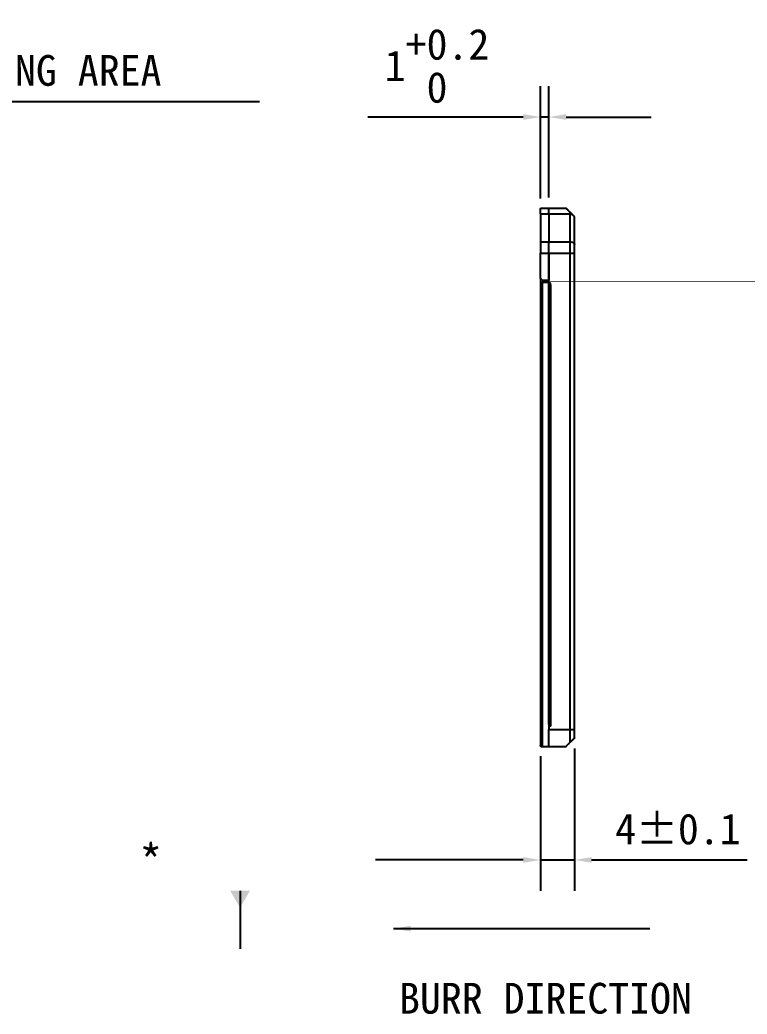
# Model space of a CAD drawing. Header units: millimetres. Extents: x -2825 to 408, y 0 to 11235.
# Drawn here: x 113.3 to 198.4, y 5407.7 to 5524.1 of the extents above; entities that cross this region are included whole.
import ezdxf

# ---------------------------------------------------------------- set-up
doc = ezdxf.new("R2010")
doc.units = ezdxf.units.MM
doc.layers.add('1', color=7, linetype='Continuous')
doc.dimstyles.get("Standard").update_dxf_attribs({"dimscale": 20, "dimtxt": 0.18, "dimasz": 0.1, "dimexe": 0.18, "dimexo": 0.0625, "dimgap": 0.09, "dimtad": 1, "dimdec": 4, "dimzin": 0, "dimdsep": 46, "dimtxsty": 'Standard', "dimcen": 0, "dimadec": 0, "dimazin": 0, "dimtfac": 1, "dimtdec": 4, "dimtmove": 0, "dimatfit": 2, "dimfxl": 0, "dimtolj": 1, "dimtzin": 0, "dimarcsym": 0})

# ---------------------------------------------------------------- blocks, each defined once
blk = doc.blocks.new('*D12')
at = {"color": 0, "lineweight": -2}
for p, q in [((174.23, 5437.85), (174.23, 5422.11)), ((178.23, 5438.75), (178.23, 5422.11)), ((172.23, 5425.71), (170.23, 5425.71)), ((174.23, 5425.71), (178.23, 5425.71)), ((180.23, 5425.71), (198.43, 5425.71))]:
    blk.add_line(p, q, dxfattribs=at)
at = {"color": 0}
for points in [[(172.23, 5426.04), (172.23, 5425.38), (174.23, 5425.71)], [(180.23, 5426.04), (180.23, 5425.38), (178.23, 5425.71)]]:
    blk.add_solid(points, dxfattribs=at)
at = {"layer": 'Defpoints', "color": 0}
for p in [(174.23, 5439.1), (178.23, 5440), (178.23, 5425.71)]:
    blk.add_point(p, dxfattribs=at)
at = {"color": 0, "insert": (190.33, 5429.31), "char_height": 3.6, "attachment_point": 5}
blk.add_mtext('\\A1;4±0.1', dxfattribs=at)
blk = doc.blocks.new('*D20')
at = {"color": 0, "lineweight": -2}
for p, q in [((174.23, 5503.15), (174.23, 5516.28)), ((175.23, 5503.25), (175.23, 5516.28)), ((172.23, 5512.68), (154.03, 5512.68)), ((175.23, 5512.68), (174.23, 5512.68)), ((177.23, 5512.68), (179.23, 5512.68))]:
    blk.add_line(p, q, dxfattribs=at)
at = {"color": 0}
for points in [[(172.23, 5513.02), (172.23, 5512.35), (174.23, 5512.68)], [(177.23, 5513.02), (177.23, 5512.35), (175.23, 5512.68)]]:
    blk.add_solid(points, dxfattribs=at)
at = {"layer": 'Defpoints', "color": 0}
for p in [(175.23, 5512.68), (174.23, 5501.9), (175.23, 5502)]:
    blk.add_point(p, dxfattribs=at)
at = {"color": 0, "insert": (162.13, 5518.68), "char_height": 3.6, "attachment_point": 5}
blk.add_mtext('\\A1;1\\S+0.2^  0;', dxfattribs=at)

msp = doc.modelspace()

# ---------------------------------------------------------------- linework, layer by layer
for p, q in [((179.23, 5512.68), (187.19, 5512.68)), ((174.23, 5501.33), (174.23, 5501.9)), ((170.23, 5425.71), (154.93, 5425.71))]:
    msp.add_line(p, q)
at = {"layer": '1', "color": 7, "linetype": 'Continuous'}
for points, degree, knots in [([(174.23, 5501.9), (174.23, 5501.91), (174.23, 5501.91), (174.23, 5501.92), (174.24, 5501.93), (174.24, 5501.94), (174.24, 5501.95), (174.25, 5501.96), (174.27, 5501.98), (174.28, 5501.99), (174.3, 5502), (174.32, 5502), (174.33, 5502), (174.33, 5502)], 3, [0, 0, 0, 0, 0.041657, 0.083306, 0.124957, 0.187449, 0.249967, 0.375069, 0.500207, 0.62528, 0.750241, 0.875097, 1, 1, 1, 1]), ([(175.23, 5501.33), (175.23, 5501.44), (175.23, 5501.53), (175.23, 5501.7), (175.23, 5501.77), (175.23, 5501.89), (175.23, 5501.93), (175.23, 5501.99), (175.23, 5502), (175.23, 5502)], 3, [0, 0, 0, 0, 0.25, 0.25, 0.5, 0.5, 0.75, 0.75, 1, 1, 1, 1]), ([(175.23, 5501.33), (175.23, 5501.43), (175.23, 5501.53), (175.23, 5501.61), (175.23, 5501.8), (175.23, 5501.93), (175.23, 5501.98), (175.23, 5502), (175.23, 5502)], 5, [0, 0, 0, 0, 0, 0, 0.400002, 0.400002, 0.400002, 1, 1, 1, 1, 1, 1]), ([(177.93, 5501.3), (177.93, 5501.31), (177.92, 5501.31), (177.92, 5501.32), (177.91, 5501.32), (177.9, 5501.33), (177.89, 5501.34), (177.87, 5501.36), (177.85, 5501.38), (177.83, 5501.41), (177.81, 5501.43), (177.79, 5501.45), (177.78, 5501.46), (177.76, 5501.47), (177.75, 5501.49), (177.74, 5501.5), (177.73, 5501.5)], 3, [0, 0, 0, 0, 0.030937, 0.061898, 0.092885, 0.123897, 0.185993, 0.248185, 0.372824, 0.497786, 0.62302, 0.685731, 0.748493, 0.832248, 0.916085, 1, 1, 1, 1]), ([(177.73, 5501.33), (177.77, 5501.33), (177.8, 5501.33), (177.87, 5501.32), (177.9, 5501.31), (177.93, 5501.3)], 3, [0, 0, 0, 0, 0.5, 0.5, 1, 1, 1, 1]), ([(178.23, 5501), (178.23, 5501), (178.23, 5501), (178.23, 5501), (178.23, 5501), (178.23, 5501.01), (178.23, 5501.01), (178.23, 5501.01), (178.22, 5501.01), (178.21, 5501.02), (178.2, 5501.03), (178.19, 5501.05), (178.16, 5501.07), (178.14, 5501.1), (178.11, 5501.12), (178.08, 5501.15), (178.05, 5501.18), (178.03, 5501.21), (178.01, 5501.23), (177.99, 5501.25), (177.97, 5501.26), (177.96, 5501.28), (177.94, 5501.29), (177.94, 5501.3), (177.93, 5501.3)], 3, [0, 0, 0, 0, 0.019871, 0.039745, 0.059622, 0.079507, 0.099403, 0.149188, 0.198995, 0.248789, 0.298523, 0.397688, 0.462625, 0.52811, 0.593592, 0.658533, 0.74351, 0.786334, 0.82928, 0.872212, 0.91501, 0.943418, 0.971737, 1, 1, 1, 1]), ([(174.23, 5498.07), (174.23, 5497.98), (174.23, 5497.88), (174.23, 5497.68), (174.23, 5497.57), (174.23, 5497.34), (174.23, 5497.22), (174.23, 5496.98), (174.23, 5496.86), (174.23, 5496.74)], 3, [0, 0, 0, 0, 0.25, 0.25, 0.5, 0.5, 0.75, 0.75, 1, 1, 1, 1]), ([(175.23, 5496.74), (175.23, 5496.86), (175.23, 5496.98), (175.23, 5497.22), (175.23, 5497.34), (175.23, 5497.57), (175.23, 5497.68), (175.23, 5497.88), (175.23, 5497.98), (175.23, 5498.07)], 3, [0, 0, 0, 0, 0.25, 0.25, 0.5, 0.5, 0.75, 0.75, 1, 1, 1, 1]), ([(175.23, 5496.74), (175.23, 5496.8), (175.23, 5496.86), (175.23, 5496.92), (175.23, 5497.21), (175.23, 5497.49), (175.23, 5497.7), (175.23, 5497.9), (175.23, 5498.07)], 5, [0, 0, 0, 0, 0, 0, 0.199933, 0.199933, 0.199933, 1, 1, 1, 1, 1, 1]), ([(177.73, 5498.07), (177.77, 5498.07), (177.8, 5498.07), (177.86, 5498.06), (177.89, 5498.05), (177.95, 5498.04), (177.98, 5498.03), (178.04, 5498), (178.06, 5497.99), (178.11, 5497.96), (178.13, 5497.94), (178.17, 5497.91), (178.18, 5497.89), (178.21, 5497.85), (178.22, 5497.83), (178.23, 5497.78), (178.23, 5497.76), (178.23, 5497.74)], 3, [0, 0, 0, 0, 0.125, 0.125, 0.25, 0.25, 0.375, 0.375, 0.5, 0.5, 0.625, 0.625, 0.75, 0.75, 0.875, 0.875, 1, 1, 1, 1]), ([(177.73, 5496.74), (177.73, 5496.86), (177.73, 5496.98), (177.73, 5497.22), (177.73, 5497.34), (177.73, 5497.57), (177.73, 5497.68), (177.73, 5497.88), (177.73, 5497.98), (177.73, 5498.07)], 3, [0, 0, 0, 0, 0.25, 0.25, 0.5, 0.5, 0.75, 0.75, 1, 1, 1, 1]), ([(178.23, 5496.74), (178.23, 5496.83), (178.23, 5496.92), (178.23, 5497.1), (178.23, 5497.19), (178.23, 5497.36), (178.23, 5497.44), (178.23, 5497.6), (178.23, 5497.67), (178.23, 5497.74)], 3, [0, 0, 0, 0, 0.25, 0.25, 0.5, 0.5, 0.75, 0.75, 1, 1, 1, 1]), ([(177.73, 5496.74), (177.77, 5496.74), (177.8, 5496.74), (177.86, 5496.74), (177.89, 5496.74), (177.95, 5496.74), (177.98, 5496.74), (178.04, 5496.74), (178.06, 5496.74), (178.11, 5496.74), (178.13, 5496.74), (178.17, 5496.74), (178.18, 5496.74), (178.21, 5496.74), (178.22, 5496.74), (178.23, 5496.74), (178.23, 5496.74), (178.23, 5496.74)], 3, [0, 0, 0, 0, 0.125126, 0.125126, 0.250251, 0.250251, 0.375377, 0.375377, 0.500503, 0.500503, 0.625628, 0.625628, 0.750754, 0.750754, 0.87588, 0.87588, 1, 1, 1, 1]), ([(174.23, 5493.8), (174.23, 5493.8), (174.23, 5493.8), (174.23, 5493.79), (174.23, 5493.78), (174.23, 5493.75), (174.23, 5493.74), (174.23, 5493.7), (174.23, 5493.68), (174.23, 5493.63), (174.23, 5493.61), (174.23, 5493.55), (174.23, 5493.52), (174.23, 5493.46), (174.23, 5493.43), (174.23, 5493.37), (174.23, 5493.34), (174.23, 5493.3)], 3, [0, 0, 0, 0, 0.125, 0.125, 0.25, 0.25, 0.375, 0.375, 0.5, 0.5, 0.625, 0.625, 0.75, 0.75, 0.875, 0.875, 1, 1, 1, 1]), ([(175.23, 5493.05), (175.23, 5493.08), (175.23, 5493.12), (175.23, 5493.15), (175.23, 5493.21), (175.23, 5493.26), (175.23, 5493.28), (175.23, 5493.31), (175.23, 5493.34), (175.23, 5493.34), (175.23, 5493.35), (175.23, 5493.35)], 5, [0, 0, 0, 0, 0, 0, 0.405725, 0.405725, 0.405725, 0.804634, 0.804634, 0.804634, 1, 1, 1, 1, 1, 1]), ([(175.32, 5493.3), (175.3, 5493.31), (175.29, 5493.32), (175.26, 5493.34), (175.25, 5493.35), (175.23, 5493.35)], 3, [0, 0, 0, 0, 0.5, 0.5, 1, 1, 1, 1]), ([(175.43, 5493.05), (175.43, 5493.06), (175.43, 5493.07), (175.43, 5493.08), (175.43, 5493.1), (175.43, 5493.12), (175.42, 5493.14), (175.41, 5493.18), (175.39, 5493.21), (175.37, 5493.24), (175.36, 5493.26), (175.35, 5493.27), (175.34, 5493.28), (175.33, 5493.29), (175.32, 5493.3), (175.32, 5493.3)], 3, [0, 0, 0, 0, 0.049698, 0.099461, 0.149377, 0.224596, 0.300182, 0.451437, 0.601479, 0.701159, 0.801085, 0.851047, 0.900921, 0.95063, 1, 1, 1, 1]), ([(175.23, 5441.55), (175.23, 5441.55), (175.23, 5441.53), (175.23, 5441.51), (175.23, 5441.49), (175.23, 5441.47), (175.23, 5441.44), (175.23, 5441.4), (175.23, 5441.37), (175.23, 5441.34), (175.23, 5441.31), (175.23, 5441.29), (175.23, 5441.27), (175.23, 5441.26), (175.23, 5441.26), (175.23, 5441.25)], 3, [0, 0, 0, 0, 0.051544, 0.103132, 0.154901, 0.206827, 0.310724, 0.414076, 0.515125, 0.615858, 0.715284, 0.812711, 0.906535, 0.95329, 1, 1, 1, 1]), ([(175.43, 5441.55), (175.43, 5441.52), (175.43, 5441.48), (175.42, 5441.45), (175.4, 5441.4), (175.36, 5441.35), (175.35, 5441.33), (175.33, 5441.32), (175.32, 5441.3)], 5, [0, 0, 0, 0, 0, 0, 0.600486, 0.600486, 0.600486, 1, 1, 1, 1, 1, 1]), ([(177.73, 5441), (177.77, 5441), (177.8, 5441), (177.86, 5441), (177.89, 5441), (177.95, 5441), (177.98, 5441), (178.04, 5441), (178.06, 5441), (178.11, 5441), (178.13, 5441), (178.17, 5441), (178.18, 5441), (178.21, 5441), (178.22, 5441), (178.23, 5441), (178.23, 5441), (178.23, 5441)], 3, [0, 0, 0, 0, 0.125126, 0.125126, 0.250251, 0.250251, 0.375377, 0.375377, 0.500503, 0.500503, 0.625628, 0.625628, 0.750754, 0.750754, 0.87588, 0.87588, 1, 1, 1, 1]), ([(177.73, 5439.5), (177.73, 5439.6), (177.73, 5439.7), (177.73, 5439.93), (177.73, 5440.05), (177.73, 5440.31), (177.73, 5440.44), (177.73, 5440.72), (177.73, 5440.86), (177.73, 5441)], 3, [0, 0, 0, 0, 0.25, 0.25, 0.5, 0.5, 0.75, 0.75, 1, 1, 1, 1]), ([(178.23, 5440), (178.23, 5440.07), (178.23, 5440.14), (178.23, 5440.3), (178.23, 5440.38), (178.23, 5440.55), (178.23, 5440.64), (178.23, 5440.82), (178.23, 5440.91), (178.23, 5441)], 3, [0, 0, 0, 0, 0.25, 0.25, 0.5, 0.5, 0.75, 0.75, 1, 1, 1, 1]), ([(174.33, 5439), (174.33, 5439), (174.32, 5439), (174.31, 5439.01), (174.3, 5439.01), (174.29, 5439.01), (174.28, 5439.02), (174.26, 5439.03), (174.25, 5439.04), (174.24, 5439.06), (174.24, 5439.07), (174.24, 5439.08), (174.23, 5439.09), (174.23, 5439.1), (174.23, 5439.1)], 3, [0, 0, 0, 0, 0.084176, 0.168409, 0.25271, 0.336989, 0.437374, 0.538931, 0.640634, 0.741221, 0.805984, 0.870955, 0.935676, 1, 1, 1, 1]), ([(177.23, 5439), (177.23, 5439), (177.23, 5439), (177.23, 5439.01), (177.24, 5439.01), (177.24, 5439.01), (177.25, 5439.02), (177.27, 5439.04), (177.31, 5439.08), (177.37, 5439.14), (177.45, 5439.22), (177.52, 5439.29), (177.58, 5439.35), (177.63, 5439.4), (177.68, 5439.45), (177.72, 5439.49), (177.73, 5439.5)], 3, [0, 0, 0, 0, 0.031261, 0.062517, 0.09377, 0.125021, 0.187507, 0.24999, 0.374878, 0.499766, 0.624696, 0.749717, 0.812283, 0.874865, 0.937446, 1, 1, 1, 1]), ([(178.23, 5440), (178.23, 5440), (178.23, 5440), (178.22, 5439.99), (178.19, 5439.96), (178.14, 5439.91), (178.12, 5439.89), (178.04, 5439.81), (177.93, 5439.7), (177.86, 5439.63), (177.79, 5439.56), (177.73, 5439.5)], 5, [0, 0, 0, 0, 0, 0, 0.289445, 0.289445, 0.289445, 0.473441, 0.473441, 0.473441, 1, 1, 1, 1, 1, 1])]:
    msp.add_open_spline(points, degree=degree, knots=knots, dxfattribs=at)
for points, degree in [([(174.33, 5502), (175.23, 5502)], 1), ([(175.23, 5502), (177.23, 5502)], 1), ([(177.23, 5502), (177.23, 5502), (177.34, 5501.9), (177.52, 5501.72), (177.73, 5501.5)], 4), ([(174.23, 5501.33), (174.23, 5498.07)], 1), ([(174.23, 5501.33), (174.57, 5501.33), (174.9, 5501.33), (175.23, 5501.33)], 3), ([(175.23, 5501.33), (175.23, 5498.07)], 1), ([(175.23, 5501.33), (175.23, 5498.07)], 1), ([(175.23, 5501.33), (176.07, 5501.33), (176.9, 5501.33), (177.73, 5501.33)], 3), ([(177.73, 5501.33), (177.73, 5501.39), (177.73, 5501.45), (177.73, 5501.5)], 3), ([(177.73, 5498.07), (177.73, 5501.33)], 1), ([(178.23, 5501), (178.23, 5501), (178.23, 5501), (178.23, 5501)], 3), ([(178.23, 5497.74), (178.23, 5498.83), (178.23, 5499.91), (178.23, 5501)], 3), ([(178.23, 5501), (178.23, 5501), (178.23, 5501), (178.23, 5501)], 3), ([(174.23, 5498.07), (175.23, 5498.07)], 1), ([(175.23, 5498.07), (177.73, 5498.07)], 1), ([(174.23, 5493.8), (174.23, 5496.74)], 1), ([(174.23, 5496.74), (174.57, 5496.74), (174.9, 5496.74), (175.23, 5496.74)], 3), ([(175.23, 5493.6), (175.23, 5496.74)], 1), ([(175.23, 5496.74), (175.23, 5493.6)], 1), ([(175.23, 5496.74), (176.07, 5496.74), (176.9, 5496.74), (177.73, 5496.74)], 3), ([(177.73, 5441), (177.73, 5496.74)], 1), ([(178.23, 5441), (178.23, 5459.58), (178.23, 5478.16), (178.23, 5496.74)], 3), ([(174.43, 5493.6), (174.23, 5493.8)], 1), ([(174.23, 5493.3), (174.23, 5439.1)], 1), ([(174.43, 5493.3), (174.23, 5493.3)], 1), ([(174.43, 5493.6), (175.23, 5493.6)], 1), ([(174.43, 5493.3), (174.43, 5439)], 1), ([(175.23, 5493.3), (174.43, 5493.3)], 1), ([(175.23, 5493.35), (175.23, 5493.6)], 1), ([(175.23, 5441.55), (175.23, 5493.05)], 1), ([(175.43, 5493.05), (175.23, 5493.05)], 1), ([(175.43, 5493.05), (175.43, 5441.55)], 1), ([(175.23, 5441.55), (175.43, 5441.55)], 1), ([(175.32, 5441.3), (175.3, 5441.29), (175.29, 5441.28), (175.27, 5441.27), (175.25, 5441.26), (175.23, 5441.25)], 5), ([(175.23, 5441.25), (175.23, 5441)], 1), ([(175.23, 5439), (175.23, 5441)], 1), ([(175.23, 5441), (177.73, 5441)], 1), ([(174.33, 5439), (174.43, 5439)], 1), ([(174.43, 5439), (175.23, 5439)], 1), ([(175.23, 5439), (175.9, 5439), (176.57, 5439), (177.23, 5439)], 3)]:
    msp.add_open_spline(points, degree=degree, dxfattribs=at)

# ---------------------------------------------------------------- texts
msp.add_text('*', height=4).set_placement((127.26, 5423.5))
at = {"insert": (102.93, 5516.28), "char_height": 3.6, "attachment_point": 7}
msp.add_mtext('WEDING AREA', dxfattribs=at)
at = {"insert": (157.68, 5411.32), "char_height": 3.6, "width": 61.2788, "attachment_point": 1}
msp.add_mtext('BURR DIRECTION', dxfattribs=at)

# ---------------------------------------------------------------- dimensions: what is measured, and where the dimension line sits
dim = msp.add_linear_dim(base=(175.23, 5512.68), p1=(174.23, 5501.9), p2=(175.23, 5502), dimstyle='Standard', override={"dimdec": 0, "dimtxsty": 'Standard', "dimtol": 1, "dimtp": 0.2, "dimtdec": 1, "dimtzin": 8})
dim.commit()
dim.dimension.update_dxf_attribs({"geometry": '*D20', "text_midpoint": (162.13, 5512.68), "dimtype": 160})
dim = msp.add_linear_dim(base=(178.23, 5425.71), p1=(174.23, 5439.1), p2=(178.23, 5440), dimstyle='Standard', override={"dimdec": 0, "dimtxsty": 'Standard', "dimtol": 1, "dimtp": 0.1, "dimtm": 0.1, "dimtdec": 1})
dim.commit()
dim.dimension.update_dxf_attribs({"geometry": '*D12', "text_midpoint": (190.33, 5429.31)})

# ---------------------------------------------------------------- leaders
at = {"annotation_type": 0, "has_hookline": 1, "hookline_direction": 0, "text_width": 38.4}
msp.add_leader([(69.31, 5483.33), (99.13, 5514.48), (101.13, 5514.48)], dimstyle='Standard', override={"dimgap": 0.09, "dimtad": 1}, dxfattribs=at)
msp.add_leader([(139.07, 5422.11), (139.07, 5415.29)], dimstyle='Standard', override={"dimgap": 0.09, "dimtad": 1, "dimldrblk": 'DatumFilled'})
at = {"color": 1}
msp.add_leader([(157.03, 5417.67), (187.05, 5417.67)], dimstyle='Standard', override={"dimgap": 0.09, "dimtad": 1}, dxfattribs=at)

doc.saveas('drawing.dxf')
